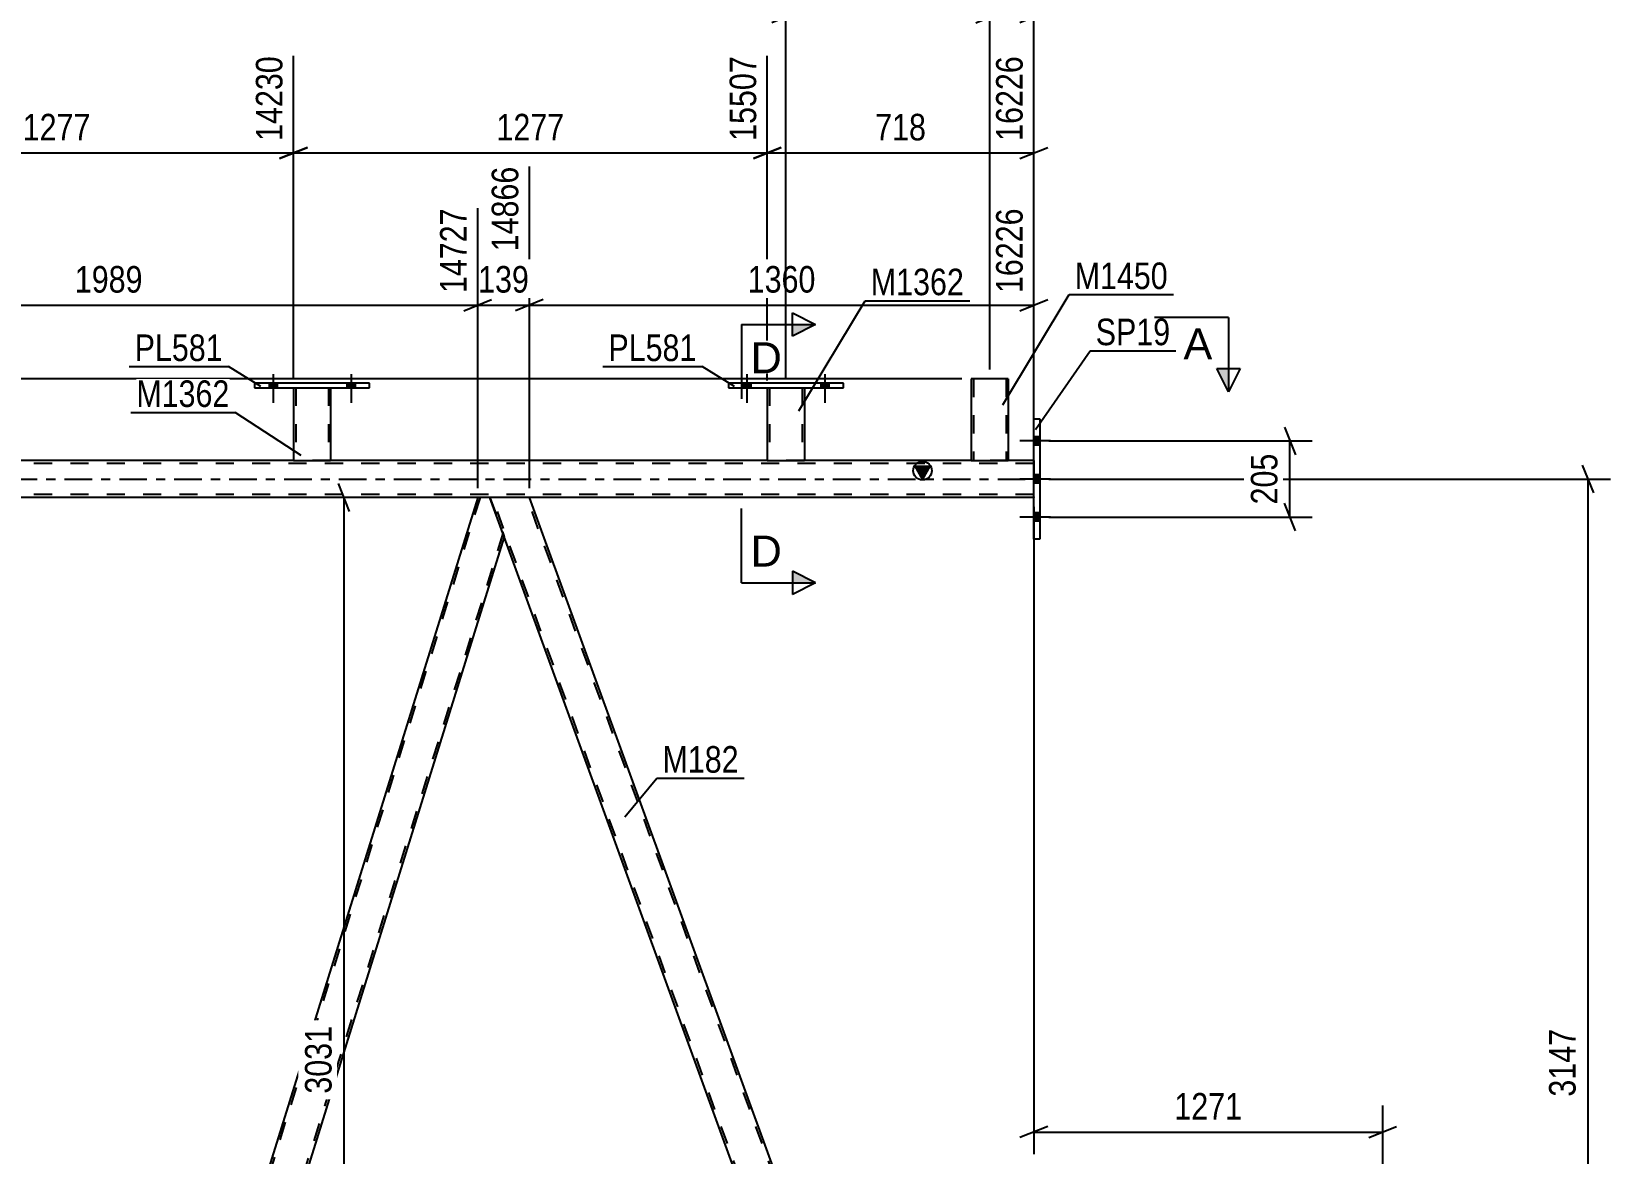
# Model space of a CAD drawing. Header units: millimetres. Extents: x 0 to 1775, y 0 to 560.
# Drawn here: x 1594.7 to 1765, y 354.1 to 475.1 of the extents above; entities that cross this region are included whole.
import ezdxf

# ---------------------------------------------------------------- set-up
doc = ezdxf.new("R2010")
doc.units = ezdxf.units.MM
doc.linetypes.add('DXK_LINE_DOT2', pattern=[3.9198, 1.9599, -1.9599])
doc.linetypes.add('DXK_LINE_DOT3', pattern=[5.9187, 2.979, -0.9799, 0.9799, -0.9799])
doc.styles.add('Arial', font='ARIAL.TTF', dxfattribs={"height": 0.2})
doc.styles.add('Arial Narrow', font='ARIALN.TTF', dxfattribs={"height": 0.2})

# ---------------------------------------------------------------- blocks, each defined once
blk = doc.blocks.new('Part-814185304-3559 - 3543')
at = {"color": 2, "linetype": 'Continuous'}
for p, q in [((1696.04, 437.62), (1696.04, 428.82)), ((1700.04, 437.62), (1696.04, 437.62)), ((1700.04, 437.62), (1700.04, 428.82)), ((1696.04, 428.82), (1700.04, 428.82))]:
    blk.add_line(p, q, dxfattribs=at)
at = {"color": 7, "linetype": 'DXK_LINE_DOT2'}
for p, q in [((1696.28, 437.62), (1696.28, 428.82)), ((1699.73, 437.62), (1699.74, 437.62)), ((1699.74, 437.62), (1699.78, 437.62)), ((1699.78, 437.62), (1699.8, 437.62)), ((1699.8, 437.62), (1699.8, 428.82)), ((1699.78, 428.82), (1699.74, 428.82)), ((1699.78, 428.82), (1699.74, 428.82)), ((1699.8, 428.82), (1699.78, 428.82)), ((1699.78, 428.82), (1699.8, 428.82))]:
    blk.add_line(p, q, dxfattribs=at)
blk = doc.blocks.new('Bolt-814185304-3560 - 3543')
at = {"linetype": 'Continuous'}
for points in [[(1671.42, 436.66), (1672.3, 436.66), (1672.3, 437.14), (1671.42, 437.14)], [(1679.82, 436.66), (1680.7, 436.66), (1680.7, 437.14), (1679.82, 437.14)]]:
    blk.add_hatch(color=1, dxfattribs=at).paths.add_polyline_path(points)
at = {"color": 1, "linetype": 'Continuous'}
for p, q in [((1671.86, 438.14), (1671.86, 435.02)), ((1680.26, 438.14), (1680.26, 435.02)), ((1671.42, 437.14), (1671.42, 436.66)), ((1672.3, 437.14), (1672.3, 436.66)), ((1679.82, 437.14), (1679.82, 436.66)), ((1680.7, 437.14), (1680.7, 436.66))]:
    blk.add_line(p, q, dxfattribs=at)
blk = doc.blocks.new('Bolt-814185304-3561 - 3543')
at = {"linetype": 'Continuous'}
for points in [[(1671.42, 436.66), (1672.3, 436.66), (1672.3, 437.14), (1671.42, 437.14)], [(1679.82, 436.66), (1680.7, 436.66), (1680.7, 437.14), (1679.82, 437.14)]]:
    blk.add_hatch(color=1, dxfattribs=at).paths.add_polyline_path(points)
at = {"color": 1, "linetype": 'Continuous'}
for p, q in [((1671.86, 438.14), (1671.86, 435.02)), ((1680.26, 438.14), (1680.26, 435.02)), ((1671.42, 437.14), (1671.42, 436.66)), ((1672.3, 437.14), (1672.3, 436.66)), ((1679.82, 437.14), (1679.82, 436.66)), ((1680.7, 437.14), (1680.7, 436.66))]:
    blk.add_line(p, q, dxfattribs=at)
blk = doc.blocks.new('Part-814185304-3566 - 3543')
at = {"color": 2, "linetype": 'Continuous'}
for p, q in [((1669.86, 437.14), (1669.86, 436.66)), ((1682.26, 437.14), (1669.86, 437.14)), ((1669.86, 436.66), (1682.26, 436.66)), ((1682.26, 436.66), (1682.26, 437.14))]:
    blk.add_line(p, q, dxfattribs=at)
blk = doc.blocks.new('Bolt-814185304-3583 - 3543')
at = {"linetype": 'Continuous'}
for points in [[(1702.79, 431.36), (1702.79, 430.48), (1703.43, 430.48), (1703.43, 431.36)], [(1702.79, 431.36), (1702.79, 430.48), (1703.43, 430.48), (1703.43, 431.36)], [(1702.79, 431.36), (1702.79, 430.48), (1703.43, 430.48), (1703.43, 431.36)], [(1702.79, 427.26), (1702.79, 426.38), (1703.43, 426.38), (1703.43, 427.26)], [(1702.79, 427.26), (1702.79, 426.38), (1703.43, 426.38), (1703.43, 427.26)], [(1702.79, 423.16), (1702.79, 422.28), (1703.43, 422.28), (1703.43, 423.16)], [(1702.79, 423.16), (1702.79, 422.28), (1703.43, 422.28), (1703.43, 423.16)], [(1702.79, 423.16), (1702.79, 422.28), (1703.43, 422.28), (1703.43, 423.16)]]:
    blk.add_hatch(color=1, dxfattribs=at).paths.add_polyline_path(points)
at = {"color": 1, "linetype": 'Continuous'}
for p, q in [((1704.59, 430.92), (1701.27, 430.92)), ((1704.59, 430.92), (1701.27, 430.92)), ((1704.59, 430.92), (1701.27, 430.92)), ((1703.43, 431.36), (1702.79, 431.36)), ((1703.43, 431.36), (1702.79, 431.36)), ((1703.43, 431.36), (1702.79, 431.36)), ((1703.43, 430.48), (1702.79, 430.48)), ((1703.43, 430.48), (1702.79, 430.48)), ((1703.43, 430.48), (1702.79, 430.48)), ((1704.59, 426.82), (1701.27, 426.82)), ((1704.59, 426.82), (1701.27, 426.82)), ((1703.43, 427.26), (1702.79, 427.26)), ((1703.43, 427.26), (1702.79, 427.26)), ((1703.43, 426.38), (1702.79, 426.38)), ((1703.43, 426.38), (1702.79, 426.38)), ((1704.59, 422.72), (1701.27, 422.72)), ((1704.59, 422.72), (1701.27, 422.72)), ((1704.59, 422.72), (1701.27, 422.72)), ((1703.43, 423.16), (1702.79, 423.16)), ((1703.43, 423.16), (1702.79, 423.16)), ((1703.43, 423.16), (1702.79, 423.16)), ((1703.43, 422.28), (1702.79, 422.28)), ((1703.43, 422.28), (1702.79, 422.28)), ((1703.43, 422.28), (1702.79, 422.28))]:
    blk.add_line(p, q, dxfattribs=at)
blk = doc.blocks.new('Bolt-814185304-3993 - 3543')
at = {"linetype": 'Continuous'}
for points in [[(1620.34, 436.66), (1621.22, 436.66), (1621.22, 437.14), (1620.34, 437.14)], [(1628.74, 436.66), (1629.62, 436.66), (1629.62, 437.14), (1628.74, 437.14)]]:
    blk.add_hatch(color=1, dxfattribs=at).paths.add_polyline_path(points)
at = {"color": 1, "linetype": 'Continuous'}
for p, q in [((1620.78, 438.14), (1620.78, 435.02)), ((1629.18, 438.14), (1629.18, 435.02)), ((1620.34, 437.14), (1620.34, 436.66)), ((1621.22, 437.14), (1621.22, 436.66)), ((1628.74, 437.14), (1628.74, 436.66)), ((1629.62, 437.14), (1629.62, 436.66))]:
    blk.add_line(p, q, dxfattribs=at)
blk = doc.blocks.new('Part-814185304-3746 - 3543')
at = {"linetype": 'Continuous'}
blk.add_hatch(color=2, dxfattribs=at).paths.add_polyline_path([(1690.79, 426.82), (1689.99, 428.22), (1691.59, 428.22)])
at = {"color": 7, "linetype": 'DXK_LINE_DOT2'}
for p, q in [((1702.79, 428.5), (1053.76, 428.5)), ((1626.98, 428.82), (1622.98, 428.82)), ((1678.06, 428.82), (1674.06, 428.82)), ((1700.04, 428.82), (1696.04, 428.82)), ((1702.79, 428.82), (1702.79, 424.82)), ((1702.79, 425.14), (1053.76, 425.14)), ((1648.41, 424.82), (1642.84, 424.82))]:
    blk.add_line(p, q, dxfattribs=at)
at = {"color": 2, "linetype": 'Continuous'}
for p, q in [((1622.98, 428.82), (1575.9, 428.82)), ((1674.06, 428.82), (1626.98, 428.82)), ((1696.04, 428.82), (1678.06, 428.82)), ((1690.79, 426.82), (1689.99, 428.22)), ((1689.99, 428.22), (1691.59, 428.22)), ((1691.59, 428.22), (1690.79, 426.82)), ((1702.79, 428.82), (1700.04, 428.82)), ((1642.84, 424.82), (1563.28, 424.82)), ((1702.79, 424.82), (1648.41, 424.82))]:
    blk.add_line(p, q, dxfattribs=at)
at = {"color": 7, "linetype": 'DXK_LINE_DOT3'}
blk.add_line((1053.76, 426.82), (1702.79, 426.82), dxfattribs=at)
at = {"color": 2, "linetype": 'Continuous'}
blk.add_circle((1690.79, 427.72), 1, dxfattribs=at)
blk = doc.blocks.new('Part-814185304-3777 - 3543')
at = {"color": 2, "linetype": 'Continuous'}
for p, q in [((1702.79, 420.32), (1702.79, 433.32)), ((1702.79, 433.32), (1703.43, 433.32)), ((1703.43, 433.32), (1703.43, 420.32)), ((1703.43, 420.32), (1702.79, 420.32))]:
    blk.add_line(p, q, dxfattribs=at)
blk = doc.blocks.new('Part-814185304-3942 - 3543')
at = {"color": 2, "linetype": 'Continuous'}
for p, q in [((1618.78, 437.14), (1618.78, 436.66)), ((1631.18, 437.14), (1618.78, 437.14)), ((1618.78, 436.66), (1631.18, 436.66)), ((1631.18, 436.66), (1631.18, 437.14))]:
    blk.add_line(p, q, dxfattribs=at)
blk = doc.blocks.new('Part-814185304-3821 - 3543')
at = {"color": 2, "linetype": 'Continuous'}
for p, q in [((1648.41, 424.82), (1644.15, 424.82)), ((1692.53, 303.6), (1648.41, 424.82)), ((1688.27, 303.6), (1645.7, 420.57))]:
    blk.add_line(p, q, dxfattribs=at)
at = {"color": 7, "linetype": 'DXK_LINE_DOT2'}
for p, q in [((1644.15, 424.82), (1645.7, 420.57)), ((1688.53, 303.6), (1644.41, 424.82)), ((1692.28, 303.6), (1648.15, 424.82)), ((1688.27, 303.6), (1692.53, 303.6))]:
    blk.add_line(p, q, dxfattribs=at)
blk = doc.blocks.new('Part-814185304-3852 - 3543')
at = {"color": 2, "linetype": 'Continuous'}
for p, q in [((1563.28, 424.82), (1559.02, 424.82)), ((1605.64, 308.42), (1563.28, 424.82)), ((1601.39, 308.42), (1560.57, 420.57))]:
    blk.add_line(p, q, dxfattribs=at)
at = {"color": 7, "linetype": 'DXK_LINE_DOT2'}
for p, q in [((1559.02, 424.82), (1560.57, 420.57)), ((1603.4, 303.6), (1559.27, 424.82)), ((1607.14, 303.6), (1563.02, 424.82)), ((1603.14, 303.6), (1601.39, 308.42)), ((1607.4, 303.6), (1605.64, 308.42)), ((1607.4, 303.6), (1603.14, 303.6))]:
    blk.add_line(p, q, dxfattribs=at)
blk = doc.blocks.new('Part-814185304-3857 - 3543')
at = {"color": 7, "linetype": 'DXK_LINE_DOT2'}
for p, q in [((1643.09, 424.82), (1606.27, 306.7)), ((1645.56, 420.94), (1608.99, 303.6)), ((1606.55, 308.42), (1606.13, 307.07)), ((1610.74, 308.42), (1609.24, 303.6)), ((1607.4, 303.6), (1606.13, 307.07)), ((1609.24, 303.6), (1607.4, 303.6))]:
    blk.add_line(p, q, dxfattribs=at)
at = {"color": 2, "linetype": 'Continuous'}
for p, q in [((1642.84, 424.82), (1606.55, 308.42)), ((1644.15, 424.82), (1642.84, 424.82)), ((1645.7, 420.57), (1644.15, 424.82)), ((1645.7, 420.57), (1610.74, 308.42))]:
    blk.add_line(p, q, dxfattribs=at)
blk = doc.blocks.new('Part-814185304-3937 - 3543')
at = {"color": 2, "linetype": 'Continuous'}
for p, q in [((1674.06, 436.66), (1674.06, 428.82)), ((1678.06, 436.66), (1678.06, 428.82)), ((1674.06, 428.82), (1678.06, 428.82))]:
    blk.add_line(p, q, dxfattribs=at)
at = {"color": 7, "linetype": 'DXK_LINE_DOT2'}
for p, q in [((1674.06, 436.66), (1678.06, 436.66)), ((1674.06, 436.66), (1674.06, 436.66)), ((1674.06, 436.66), (1674.06, 436.66)), ((1674.3, 436.66), (1674.3, 428.82)), ((1677.82, 436.66), (1677.82, 428.82)), ((1678.06, 436.66), (1678.06, 436.66)), ((1678.06, 436.66), (1678.06, 436.66)), ((1677.76, 428.82), (1677.8, 428.82)), ((1677.76, 428.82), (1677.8, 428.82)), ((1677.8, 428.82), (1677.82, 428.82)), ((1677.8, 428.82), (1677.82, 428.82))]:
    blk.add_line(p, q, dxfattribs=at)
blk = doc.blocks.new('Part-814185304-3947 - 3543')
at = {"color": 2, "linetype": 'Continuous'}
for p, q in [((1622.98, 436.66), (1622.98, 428.82)), ((1626.98, 436.66), (1626.98, 428.82)), ((1622.98, 428.82), (1626.98, 428.82))]:
    blk.add_line(p, q, dxfattribs=at)
at = {"color": 7, "linetype": 'DXK_LINE_DOT2'}
for p, q in [((1622.98, 436.66), (1626.98, 436.66)), ((1622.98, 436.66), (1622.98, 436.66)), ((1622.98, 436.66), (1622.98, 436.66)), ((1623.22, 436.66), (1623.22, 428.82)), ((1626.74, 436.66), (1626.74, 428.82)), ((1626.98, 436.66), (1626.98, 436.66)), ((1626.98, 436.66), (1626.98, 436.66)), ((1626.68, 428.82), (1626.72, 428.82)), ((1626.68, 428.82), (1626.72, 428.82)), ((1626.72, 428.82), (1626.74, 428.82)), ((1626.72, 428.82), (1626.74, 428.82))]:
    blk.add_line(p, q, dxfattribs=at)
blk = doc.blocks.new('Bolt-814185304-3994 - 3543')
at = {"linetype": 'Continuous'}
for points in [[(1620.34, 436.66), (1621.22, 436.66), (1621.22, 437.14), (1620.34, 437.14)], [(1628.74, 436.66), (1629.62, 436.66), (1629.62, 437.14), (1628.74, 437.14)]]:
    blk.add_hatch(color=1, dxfattribs=at).paths.add_polyline_path(points)
at = {"color": 1, "linetype": 'Continuous'}
for p, q in [((1620.78, 438.14), (1620.78, 435.02)), ((1629.18, 438.14), (1629.18, 435.02)), ((1620.34, 437.14), (1620.34, 436.66)), ((1621.22, 437.14), (1621.22, 436.66)), ((1628.74, 437.14), (1628.74, 436.66)), ((1629.62, 437.14), (1629.62, 436.66))]:
    blk.add_line(p, q, dxfattribs=at)
blk = doc.blocks.new('StraightDimension-814185304-4852 - 3543')
at = {"color": 7, "linetype": 'Continuous'}
for p, q in [((1763.16, 425.32), (1761.96, 428.32)), ((1704.43, 426.82), (1764.96, 426.82)), ((1762.56, 300.96), (1762.56, 426.82)), ((1761.96, 302.46), (1763.16, 299.46)), ((1742.05, 300.96), (1764.96, 300.96))]:
    blk.add_line(p, q, dxfattribs=at)
at = {"color": 0}
blk.add_wipeout([(1761.81, 368.15), (1757.61, 368.15), (1757.61, 359.63), (1761.81, 359.63)], dxfattribs=at)
at = {"color": 3, "style": 'Arial Narrow'}
blk.add_text('3147', height=2.863, rotation=90.0002, dxfattribs=at).set_placement((1761.21, 360.23))
blk = doc.blocks.new('StraightDimension-814185304-5130 - 3543')
at = {"color": 7, "linetype": 'Continuous'}
for p, q in [((1698.04, 438.62), (1698.04, 491.56)), ((1702.79, 429.82), (1702.79, 491.56)), ((1696.54, 476.02), (1699.54, 477.22)), ((1704.29, 477.22), (1701.29, 476.02)), ((1698.04, 476.62), (1702.79, 476.62))]:
    blk.add_line(p, q, dxfattribs=at)
at = {"color": 0}
blk.add_wipeout([(1703.76, 477.37), (1703.76, 481.57), (1697.07, 481.57), (1697.07, 477.37)], dxfattribs=at)
at = {"color": 3, "style": 'Arial Narrow'}
blk.add_text('119', height=2.863, dxfattribs=at).set_placement((1697.67, 477.97))
at = {"color": 0, "linetype": 'Continuous'}
blk.add_wipeout([(1702.19, 492.16), (1697.99, 492.16), (1697.99, 481.82), (1702.19, 481.82)], dxfattribs=at)
at = {"color": 3, "linetype": 'Continuous', "style": 'Arial Narrow'}
blk.add_text('16226', height=2.863, rotation=90.0002, dxfattribs=at).set_placement((1701.59, 482.42))
blk = doc.blocks.new('StraightDimension-814185304-4547 - 3543')
at = {"color": 7, "linetype": 'Continuous'}
for p, q in [((1702.79, 423.82), (1702.79, 354.01)), ((1740.41, 304.6), (1740.41, 359.26)), ((1704.29, 357.01), (1701.29, 355.81)), ((1702.79, 356.41), (1740.41, 356.41)), ((1738.91, 355.81), (1741.91, 357.01))]:
    blk.add_line(p, q, dxfattribs=at)
at = {"color": 0}
blk.add_wipeout([(1725.86, 357.16), (1725.86, 361.36), (1717.35, 361.36), (1717.35, 357.16)], dxfattribs=at)
at = {"color": 3, "style": 'Arial Narrow'}
blk.add_text('1271', height=2.863, dxfattribs=at).set_placement((1717.95, 357.76))
blk = doc.blocks.new('StraightDimension-814185304-8445 - 3543')
at = {"color": 7, "linetype": 'Continuous'}
for p, q in [((1729.81, 432.42), (1731.01, 429.42)), ((1704.43, 430.92), (1732.81, 430.92)), ((1730.41, 422.72), (1730.41, 430.92)), ((1731.01, 421.22), (1729.81, 424.22)), ((1704.43, 422.72), (1732.81, 422.72))]:
    blk.add_line(p, q, dxfattribs=at)
at = {"color": 0}
blk.add_wipeout([(1729.66, 430.16), (1725.46, 430.16), (1725.46, 423.48), (1729.66, 423.48)], dxfattribs=at)
at = {"color": 3, "style": 'Arial Narrow'}
blk.add_text('205', height=2.863, rotation=90.0002, dxfattribs=at).set_placement((1729.06, 424.08))
blk = doc.blocks.new('StraightDimension-814185304-4167 - 3543')
at = {"color": 7, "linetype": 'Continuous'}
for p, q in [((1571.9, 437.66), (1571.9, 472.43)), ((1622.98, 437.66), (1622.98, 472.43)), ((1573.4, 462.58), (1570.4, 461.38)), ((1571.9, 461.98), (1622.98, 461.98)), ((1621.48, 461.38), (1624.48, 462.58))]:
    blk.add_line(p, q, dxfattribs=at)
at = {"color": 0, "linetype": 'Continuous'}
blk.add_wipeout([(1622.38, 473.03), (1618.18, 473.03), (1618.18, 462.68), (1622.38, 462.68)], dxfattribs=at)
at = {"color": 0}
blk.add_wipeout([(1601.7, 462.73), (1601.7, 466.93), (1593.18, 466.93), (1593.18, 462.73)], dxfattribs=at)
at = {"color": 3, "linetype": 'Continuous', "style": 'Arial Narrow'}
blk.add_text('14230', height=2.863, rotation=90.0002, dxfattribs=at).set_placement((1621.78, 463.28))
at = {"color": 3, "style": 'Arial Narrow'}
blk.add_text('1277', height=2.863, dxfattribs=at).set_placement((1593.78, 463.33))
blk = doc.blocks.new('StraightDimension-814185304-5119 - 3543')
at = {"color": 7, "linetype": 'Continuous'}
for p, q in [((1629.03, 423.32), (1627.83, 426.32)), ((1665.38, 424.82), (1625.58, 424.82)), ((1628.43, 303.6), (1628.43, 424.82)), ((1627.83, 305.1), (1629.03, 302.1)), ((1664.51, 303.6), (1625.58, 303.6))]:
    blk.add_line(p, q, dxfattribs=at)
at = {"color": 0}
blk.add_wipeout([(1627.68, 368.47), (1623.48, 368.47), (1623.48, 359.95), (1627.68, 359.95)], dxfattribs=at)
at = {"color": 3, "style": 'Arial Narrow'}
blk.add_text('3031', height=2.863, rotation=90.0002, dxfattribs=at).set_placement((1627.08, 360.55))
blk = doc.blocks.new('StraightDimension-814185304-4177 - 3543')
at = {"color": 7, "linetype": 'Continuous'}
for p, q in [((1622.98, 437.66), (1622.98, 472.43)), ((1674.06, 437.43), (1674.06, 472.43)), ((1624.48, 462.58), (1621.48, 461.38)), ((1622.98, 461.98), (1674.06, 461.98)), ((1672.56, 461.38), (1675.56, 462.58))]:
    blk.add_line(p, q, dxfattribs=at)
at = {"color": 0, "linetype": 'Continuous'}
blk.add_wipeout([(1673.46, 473.03), (1669.26, 473.03), (1669.26, 462.68), (1673.46, 462.68)], dxfattribs=at)
at = {"color": 0}
blk.add_wipeout([(1652.78, 462.73), (1652.78, 466.93), (1644.26, 466.93), (1644.26, 462.73)], dxfattribs=at)
at = {"color": 3, "linetype": 'Continuous', "style": 'Arial Narrow'}
blk.add_text('15507', height=2.863, rotation=90.0002, dxfattribs=at).set_placement((1672.86, 463.28))
at = {"color": 3, "style": 'Arial Narrow'}
blk.add_text('1277', height=2.863, dxfattribs=at).set_placement((1644.86, 463.33))
blk = doc.blocks.new('StraightDimension-814185304-4187 - 3543')
at = {"color": 7, "linetype": 'Continuous'}
for p, q in [((1674.06, 437.43), (1674.06, 472.43)), ((1702.79, 429.82), (1702.79, 472.43)), ((1675.56, 462.58), (1672.56, 461.38)), ((1674.06, 461.98), (1702.79, 461.98)), ((1701.29, 461.38), (1704.29, 462.58))]:
    blk.add_line(p, q, dxfattribs=at)
at = {"color": 0, "linetype": 'Continuous'}
blk.add_wipeout([(1702.19, 473.03), (1697.99, 473.03), (1697.99, 462.68), (1702.19, 462.68)], dxfattribs=at)
at = {"color": 0}
blk.add_wipeout([(1691.77, 462.73), (1691.77, 466.93), (1685.09, 466.93), (1685.09, 462.73)], dxfattribs=at)
at = {"color": 3, "linetype": 'Continuous', "style": 'Arial Narrow'}
blk.add_text('16226', height=2.863, rotation=90.0002, dxfattribs=at).set_placement((1701.59, 463.28))
at = {"color": 3, "style": 'Arial Narrow'}
blk.add_text('718', height=2.863, dxfattribs=at).set_placement((1685.69, 463.33))
blk = doc.blocks.new('StraightDimension-814185304-4307 - 3543')
at = {"color": 7, "linetype": 'Continuous'}
for p, q in [((1648.41, 425.82), (1648.41, 460.51)), ((1702.79, 429.82), (1702.79, 456.01)), ((1649.91, 446.17), (1646.91, 444.97)), ((1701.29, 444.97), (1704.29, 446.17)), ((1648.41, 445.57), (1702.79, 445.57))]:
    blk.add_line(p, q, dxfattribs=at)
at = {"color": 0, "linetype": 'Continuous'}
blk.add_wipeout([(1702.19, 456.61), (1697.99, 456.61), (1697.99, 446.27), (1702.19, 446.27)], dxfattribs=at)
at = {"color": 0}
blk.add_wipeout([(1679.86, 446.32), (1679.86, 450.52), (1671.35, 450.52), (1671.35, 446.32)], dxfattribs=at)
at = {"color": 3, "linetype": 'Continuous', "style": 'Arial Narrow'}
blk.add_text('16226', height=2.863, rotation=90.0002, dxfattribs=at).set_placement((1701.59, 446.87))
at = {"color": 3, "style": 'Arial Narrow'}
blk.add_text('1360', height=2.863, dxfattribs=at).set_placement((1671.95, 446.92))
blk = doc.blocks.new('StraightDimension-814185304-4319 - 3543')
at = {"color": 7, "linetype": 'Continuous'}
for p, q in [((1648.41, 425.82), (1648.41, 460.51)), ((1642.84, 425.82), (1642.84, 456.01)), ((1641.34, 444.97), (1644.34, 446.17)), ((1649.91, 446.17), (1646.91, 444.97)), ((1642.84, 445.57), (1648.41, 445.57))]:
    blk.add_line(p, q, dxfattribs=at)
at = {"color": 0}
blk.add_wipeout([(1648.96, 446.32), (1648.96, 450.52), (1642.28, 450.52), (1642.28, 446.32)], dxfattribs=at)
at = {"color": 3, "style": 'Arial Narrow'}
blk.add_text('139', height=2.863, dxfattribs=at).set_placement((1642.88, 446.92))
at = {"color": 0, "linetype": 'Continuous'}
blk.add_wipeout([(1647.81, 461.11), (1643.61, 461.11), (1643.61, 450.77), (1647.81, 450.77)], dxfattribs=at)
at = {"color": 3, "linetype": 'Continuous', "style": 'Arial Narrow'}
blk.add_text('14866', height=2.863, rotation=90.0002, dxfattribs=at).set_placement((1647.21, 451.37))
blk = doc.blocks.new('StraightDimension-814185304-4339 - 3543')
at = {"color": 7, "linetype": 'Continuous'}
for p, q in [((1563.28, 425.82), (1563.28, 460.51)), ((1642.84, 425.82), (1642.84, 456.01)), ((1564.78, 446.17), (1561.78, 444.97)), ((1641.34, 444.97), (1644.34, 446.17)), ((1563.28, 445.57), (1642.84, 445.57))]:
    blk.add_line(p, q, dxfattribs=at)
at = {"color": 0, "linetype": 'Continuous'}
blk.add_wipeout([(1642.24, 456.61), (1638.04, 456.61), (1638.04, 446.27), (1642.24, 446.27)], dxfattribs=at)
at = {"color": 0}
blk.add_wipeout([(1607.31, 446.32), (1607.31, 450.52), (1598.8, 450.52), (1598.8, 446.32)], dxfattribs=at)
at = {"color": 3, "linetype": 'Continuous', "style": 'Arial Narrow'}
blk.add_text('14727', height=2.863, rotation=90.0002, dxfattribs=at).set_placement((1641.64, 446.87))
at = {"color": 3, "style": 'Arial Narrow'}
blk.add_text('1989', height=2.863, dxfattribs=at).set_placement((1599.4, 446.92))
blk = doc.blocks.new('StraightDimension-814185304-5138 - 3543')
at = {"color": 7, "linetype": 'Continuous'}
for p, q in [((1698.04, 438.62), (1698.04, 491.56)), ((1676.06, 437.66), (1676.06, 487.06)), ((1677.56, 477.22), (1674.56, 476.02)), ((1696.54, 476.02), (1699.54, 477.22)), ((1676.06, 476.62), (1698.04, 476.62))]:
    blk.add_line(p, q, dxfattribs=at)
at = {"color": 0, "linetype": 'Continuous'}
for points in [[(1697.44, 492.16), (1693.24, 492.16), (1693.24, 481.82), (1697.44, 481.82)], [(1675.46, 487.66), (1671.26, 487.66), (1671.26, 477.32), (1675.46, 477.32)]]:
    blk.add_wipeout(points, dxfattribs=at)
at = {"color": 0}
blk.add_wipeout([(1690.39, 477.37), (1690.39, 481.57), (1683.71, 481.57), (1683.71, 477.37)], dxfattribs=at)
at = {"color": 3, "linetype": 'Continuous', "style": 'Arial Narrow'}
for s, p in [('16107', (1696.84, 482.42)), ('15557', (1674.86, 477.92))]:
    blk.add_text(s, height=2.863, rotation=90.0002, dxfattribs=at).set_placement(p)
at = {"color": 3, "style": 'Arial Narrow'}
blk.add_text('549', height=2.863, dxfattribs=at).set_placement((1684.31, 477.97))
blk = doc.blocks.new('StraightDimension-814185304-5145 - 3543')
at = {"color": 7, "linetype": 'Continuous'}
blk.add_line((1695.04, 437.62), (1033.91, 437.62), dxfattribs=at)
blk = doc.blocks.new('Mark-814185304-3555 - 3543')
at = {"color": 0}
blk.add_wipeout([(1717.25, 447.3), (1717.25, 450.3), (1707.2, 450.3), (1707.2, 447.3)], dxfattribs=at)
blk.add_wipeout([(1717.25, 447.3), (1717.25, 450.3), (1707.2, 450.3), (1707.2, 447.3)], dxfattribs=at)
at = {"color": 30, "linetype": 'Continuous'}
for p, q in [((1699.44, 434.83), (1706.6, 446.7)), ((1706.6, 446.7), (1717.85, 446.7))]:
    blk.add_line(p, q, dxfattribs=at)
at = {"color": 3, "style": 'Arial Narrow'}
blk.add_text('M1450', height=2.863, dxfattribs=at).set_placement((1707.2, 447.3))
blk = doc.blocks.new('Mark-814185304-3562 - 3543')
at = {"color": 0}
blk.add_wipeout([(1666.43, 439.54), (1666.43, 442.54), (1656.93, 442.54), (1656.93, 439.54)], dxfattribs=at)
blk.add_wipeout([(1666.43, 439.54), (1666.43, 442.54), (1656.93, 442.54), (1656.93, 439.54)], dxfattribs=at)
at = {"color": 30, "linetype": 'Continuous'}
for p in [(1656.33, 438.94), (1670.53, 436.8)]:
    blk.add_line(p, (1667.03, 438.94), dxfattribs=at)
at = {"color": 3, "style": 'Arial Narrow'}
blk.add_text('PL581', height=2.863, dxfattribs=at).set_placement((1656.93, 439.54))
blk = doc.blocks.new('Mark-814185304-3773 - 3543')
at = {"color": 0}
blk.add_wipeout([(1717.51, 441.25), (1717.51, 444.25), (1709.47, 444.25), (1709.47, 441.25)], dxfattribs=at)
blk.add_wipeout([(1717.51, 441.25), (1717.51, 444.25), (1709.47, 444.25), (1709.47, 441.25)], dxfattribs=at)
at = {"color": 30, "linetype": 'Continuous'}
for p, q in [((1702.99, 432.15), (1708.87, 440.65)), ((1708.87, 440.65), (1718.11, 440.65))]:
    blk.add_line(p, q, dxfattribs=at)
at = {"color": 3, "style": 'Arial Narrow'}
blk.add_text('SP19', height=2.863, dxfattribs=at).set_placement((1709.47, 441.25))
blk = doc.blocks.new('Mark-814185304-3938 - 3543')
at = {"color": 0}
blk.add_wipeout([(1615.35, 439.54), (1615.35, 442.54), (1605.85, 442.54), (1605.85, 439.54)], dxfattribs=at)
blk.add_wipeout([(1615.35, 439.54), (1615.35, 442.54), (1605.85, 442.54), (1605.85, 439.54)], dxfattribs=at)
at = {"color": 30, "linetype": 'Continuous'}
for p in [(1605.25, 438.94), (1619.45, 436.8)]:
    blk.add_line(p, (1615.95, 438.94), dxfattribs=at)
at = {"color": 3, "style": 'Arial Narrow'}
blk.add_text('PL581', height=2.863, dxfattribs=at).set_placement((1605.85, 439.54))
blk = doc.blocks.new('Mark-814185304-3817 - 3543')
at = {"color": 0}
blk.add_wipeout([(1670.98, 395.16), (1670.98, 398.16), (1662.76, 398.16), (1662.76, 395.16)], dxfattribs=at)
blk.add_wipeout([(1670.98, 395.16), (1670.98, 398.16), (1662.76, 398.16), (1662.76, 395.16)], dxfattribs=at)
at = {"color": 30, "linetype": 'Continuous'}
for p, q in [((1658.71, 390.38), (1662.16, 394.56)), ((1662.16, 394.56), (1671.58, 394.56))]:
    blk.add_line(p, q, dxfattribs=at)
at = {"color": 3, "style": 'Arial Narrow'}
blk.add_text('M182', height=2.863, dxfattribs=at).set_placement((1662.76, 395.16))
blk = doc.blocks.new('Mark-814185304-3933 - 3543')
at = {"color": 0}
blk.add_wipeout([(1695.28, 446.64), (1695.28, 449.64), (1685.22, 449.64), (1685.22, 446.64)], dxfattribs=at)
blk.add_wipeout([(1695.28, 446.64), (1695.28, 449.64), (1685.22, 449.64), (1685.22, 446.64)], dxfattribs=at)
at = {"color": 30, "linetype": 'Continuous'}
for p, q in [((1677.46, 434.18), (1684.62, 446.04)), ((1684.62, 446.04), (1695.88, 446.04))]:
    blk.add_line(p, q, dxfattribs=at)
at = {"color": 3, "style": 'Arial Narrow'}
blk.add_text('M1362', height=2.863, dxfattribs=at).set_placement((1685.22, 446.64))
blk = doc.blocks.new('Mark-814185304-3943 - 3543')
at = {"color": 0}
blk.add_wipeout([(1616.08, 434.59), (1616.08, 437.59), (1606.03, 437.59), (1606.03, 434.59)], dxfattribs=at)
blk.add_wipeout([(1616.08, 434.59), (1616.08, 437.59), (1606.03, 437.59), (1606.03, 434.59)], dxfattribs=at)
at = {"color": 30, "linetype": 'Continuous'}
for p in [(1605.43, 433.99), (1623.79, 429.34)]:
    blk.add_line(p, (1616.68, 433.99), dxfattribs=at)
at = {"color": 3, "style": 'Arial Narrow'}
blk.add_text('M1362', height=2.863, dxfattribs=at).set_placement((1606.03, 434.59))
blk = doc.blocks.new('SectionMark-814185304-5175 - 3543')
at = {"linetype": 'Continuous'}
blk.add_hatch(color=6, dxfattribs=at).paths.add_polyline_path([(1722.54, 438.72), (1723.79, 438.72), (1723.79, 436.22)])
at = {"color": 6, "linetype": 'Continuous'}
for p, q in [((1723.79, 444.22), (1715.79, 444.22)), ((1723.79, 444.22), (1723.79, 436.22)), ((1722.54, 438.72), (1725.04, 438.72)), ((1723.79, 436.22), (1722.54, 438.72)), ((1725.04, 438.72), (1723.79, 436.22))]:
    blk.add_line(p, q, dxfattribs=at)
at = {"color": 0, "linetype": 'Continuous'}
blk.add_wipeout([(1722.04, 439.72), (1722.04, 443.22), (1718.93, 443.22), (1718.93, 439.72)], dxfattribs=at)
at = {"color": 3, "linetype": 'Continuous', "style": 'Arial'}
blk.add_text('A', height=3.34, dxfattribs=at).set_placement((1718.93, 439.72))
blk = doc.blocks.new('SectionMark-814185304-5185 - 3543')
at = {"linetype": 'Continuous'}
for points in [[(1676.76, 442.23), (1676.76, 443.48), (1679.26, 443.48)], [(1676.76, 415.63), (1676.76, 416.88), (1679.26, 415.63)]]:
    blk.add_hatch(color=6, dxfattribs=at).paths.add_polyline_path(points)
at = {"color": 6, "linetype": 'Continuous'}
for p, q in [((1676.76, 442.23), (1676.76, 444.73)), ((1676.76, 444.73), (1679.26, 443.48)), ((1671.26, 443.48), (1671.26, 435.48)), ((1671.26, 443.48), (1679.26, 443.48)), ((1679.26, 443.48), (1676.76, 442.23)), ((1671.26, 415.63), (1671.26, 423.63)), ((1671.26, 415.63), (1679.26, 415.63)), ((1679.26, 415.63), (1676.76, 416.88)), ((1676.76, 416.88), (1676.76, 414.38)), ((1679.26, 415.63), (1676.76, 414.38))]:
    blk.add_line(p, q, dxfattribs=at)
at = {"color": 0, "linetype": 'Continuous'}
for points in [[(1675.63, 438.23), (1675.63, 441.73), (1672.26, 441.73), (1672.26, 438.23)], [(1675.63, 417.38), (1675.63, 420.88), (1672.26, 420.88), (1672.26, 417.38)]]:
    blk.add_wipeout(points, dxfattribs=at)
at = {"color": 3, "linetype": 'Continuous', "style": 'Arial'}
for p in [(1672.26, 438.23), (1672.26, 417.38)]:
    blk.add_text('D', height=3.34, dxfattribs=at).set_placement(p)

msp = doc.modelspace()

# ---------------------------------------------------------------- block references
for name in ['Bolt-814185304-3993 - 3543', 'Bolt-814185304-3994 - 3543', 'Bolt-814185304-3560 - 3543', 'Bolt-814185304-3561 - 3543', 'Part-814185304-3559 - 3543', 'Part-814185304-3942 - 3543', 'Part-814185304-3947 - 3543', 'Part-814185304-3566 - 3543', 'Part-814185304-3937 - 3543', 'Part-814185304-3777 - 3543', 'Bolt-814185304-3583 - 3543', 'Part-814185304-3746 - 3543', 'Part-814185304-3852 - 3543', 'Part-814185304-3857 - 3543', 'Part-814185304-3821 - 3543']:
    msp.add_blockref(name, (0, 0))

# ---------------------------------------------------------------- next in the draw order: block references
for name in ['StraightDimension-814185304-5130 - 3543', 'StraightDimension-814185304-4167 - 3543', 'StraightDimension-814185304-4852 - 3543', 'StraightDimension-814185304-5119 - 3543']:
    msp.add_blockref(name, (0, 0))

# ---------------------------------------------------------------- next in the draw order: block references
for name in ['StraightDimension-814185304-4177 - 3543', 'StraightDimension-814185304-4547 - 3543', 'Mark-814185304-3817 - 3543']:
    msp.add_blockref(name, (0, 0))

# ---------------------------------------------------------------- next in the draw order: block references
msp.add_blockref('StraightDimension-814185304-8445 - 3543', (0, 0))

# ---------------------------------------------------------------- next in the draw order: block references
msp.add_blockref('StraightDimension-814185304-4187 - 3543', (0, 0))

# ---------------------------------------------------------------- next in the draw order: block references
msp.add_blockref('StraightDimension-814185304-4307 - 3543', (0, 0))

# ---------------------------------------------------------------- next in the draw order: block references
for name in ['StraightDimension-814185304-5138 - 3543', 'StraightDimension-814185304-4319 - 3543']:
    msp.add_blockref(name, (0, 0))

# ---------------------------------------------------------------- next in the draw order: block references
for name in ['StraightDimension-814185304-4339 - 3543', 'Mark-814185304-3555 - 3543']:
    msp.add_blockref(name, (0, 0))

# ---------------------------------------------------------------- next in the draw order: block references
for name in ['Mark-814185304-3773 - 3543', 'StraightDimension-814185304-5145 - 3543']:
    msp.add_blockref(name, (0, 0))

# ---------------------------------------------------------------- next in the draw order: block references
for name in ['Mark-814185304-3933 - 3543', 'Mark-814185304-3938 - 3543', 'Mark-814185304-3562 - 3543']:
    msp.add_blockref(name, (0, 0))

# ---------------------------------------------------------------- next in the draw order: block references
msp.add_blockref('Mark-814185304-3943 - 3543', (0, 0))

# ---------------------------------------------------------------- next in the draw order: block references
msp.add_blockref('SectionMark-814185304-5175 - 3543', (0, 0))

# ---------------------------------------------------------------- next in the draw order: block references
msp.add_blockref('SectionMark-814185304-5185 - 3543', (0, 0))

doc.saveas('drawing.dxf')
